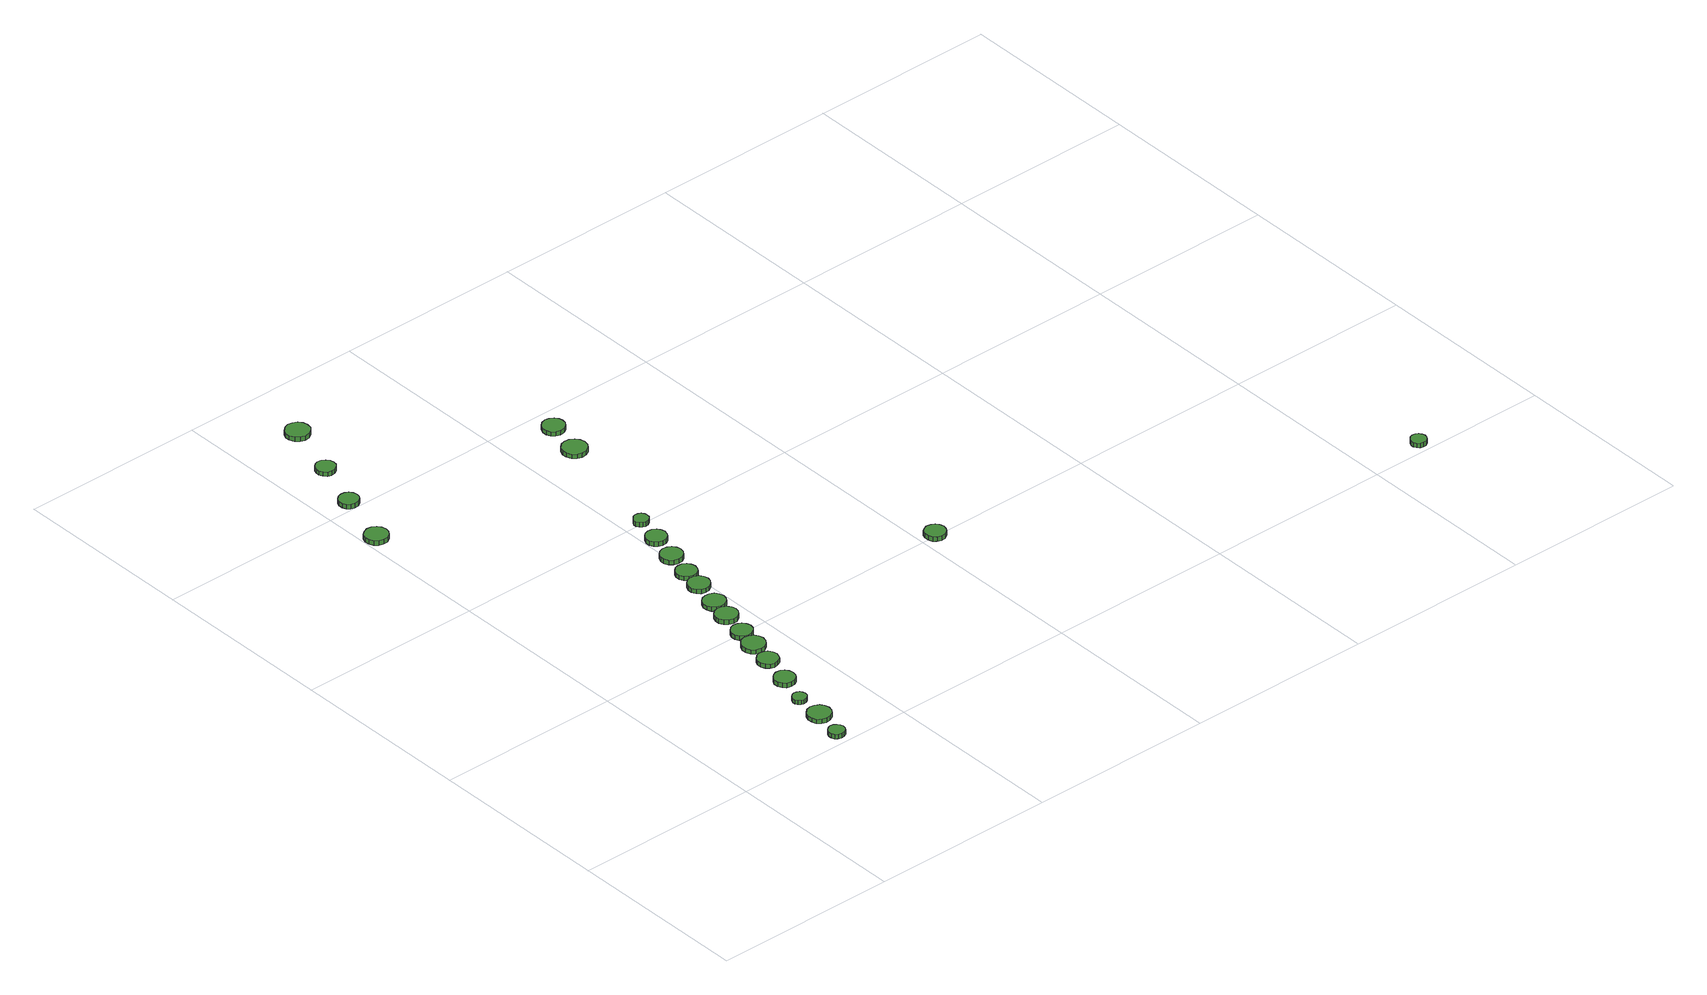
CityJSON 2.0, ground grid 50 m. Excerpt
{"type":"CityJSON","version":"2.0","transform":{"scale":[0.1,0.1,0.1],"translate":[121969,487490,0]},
"CityObjects":{
"tree1":{"type":"SolitaryVegetationObject","attributes":{"function":"something"},"geometry":[{"type":"MultiSurface","lod":"1","boundaries":[[[0,1,2,3,4,5,6,7,8,9,10,11,12,13,14]],[[15,16,17,18,19,20,21,22,23,24,25,26,27,28,29]],[[0,29,28,1]],[[1,28,27,2]],[[2,27,26,3]],[[3,26,25,4]],[[4,25,24,5]],[[5,24,23,6]],[[6,23,22,7]],[[7,22,21,8]],[[8,21,20,9]],[[9,20,19,10]],[[10,19,18,11]],[[11,18,17,12]],[[12,17,16,13]],[[13,16,15,14]],[[14,15,29,0]]]}]},
"tree2":{"type":"SolitaryVegetationObject","attributes":{"function":"something"},"geometry":[{"type":"MultiSurface","lod":"1","boundaries":[[[30,31,32,33,34,35,36,37,38,39,40,41,42,43,44]],[[45,46,47,48,49,50,51,52,53,54,55,56,57,58,59]],[[30,59,58,31]],[[31,58,57,32]],[[32,57,56,33]],[[33,56,55,34]],[[34,55,54,35]],[[35,54,53,36]],[[36,53,52,37]],[[37,52,51,38]],[[38,51,50,39]],[[39,50,49,40]],[[40,49,48,41]],[[41,48,47,42]],[[42,47,46,43]],[[43,46,45,44]],[[44,45,59,30]]]}]},
"tree3":{"type":"SolitaryVegetationObject","attributes":{"function":"something"},"geometry":[{"type":"MultiSurface","lod":"1","boundaries":[[[60,61,62,63,64,65,66,67,68,69,70,71,72,73,74]],[[75,76,77,78,79,80,81,82,83,84,85,86,87,88,89]],[[60,89,88,61]],[[61,88,87,62]],[[62,87,86,63]],[[63,86,85,64]],[[64,85,84,65]],[[65,84,83,66]],[[66,83,82,67]],[[67,82,81,68]],[[68,81,80,69]],[[69,80,79,70]],[[70,79,78,71]],[[71,78,77,72]],[[72,77,76,73]],[[73,76,75,74]],[[74,75,89,60]]]}]},
"tree4":{"type":"SolitaryVegetationObject","attributes":{"function":"something"},"geometry":[{"type":"MultiSurface","lod":"1","boundaries":[[[90,91,92,93,94,95,96,97,98,99,100,101,102,103,104]],[[105,106,107,108,109,110,111,112,113,114,115,116,117,118,119]],[[90,119,118,91]],[[91,118,117,92]],[[92,117,116,93]],[[93,116,115,94]],[[94,115,114,95]],[[95,114,113,96]],[[96,113,112,97]],[[97,112,111,98]],[[98,111,110,99]],[[99,110,109,100]],[[100,109,108,101]],[[101,108,107,102]],[[102,107,106,103]],[[103,106,105,104]],[[104,105,119,90]]]}]},
"tree5":{"type":"SolitaryVegetationObject","attributes":{"function":"something"},"geometry":[{"type":"MultiSurface","lod":"1","boundaries":[[[120,121,122,123,124,125,126,127,128,129,130,131,132,133,134]],[[135,136,137,138,139,140,141,142,143,144,145,146,147,148,149]],[[120,149,148,121]],[[121,148,147,122]],[[122,147,146,123]],[[123,146,145,124]],[[124,145,144,125]],[[125,144,143,126]],[[126,143,142,127]],[[127,142,141,128]],[[128,141,140,129]],[[129,140,139,130]],[[130,139,138,131]],[[131,138,137,132]],[[132,137,136,133]],[[133,136,135,134]],[[134,135,149,120]]]}]},
"tree6":{"type":"SolitaryVegetationObject","attributes":{"function":"something"},"geometry":[{"type":"MultiSurface","lod":"1","boundaries":[[[150,151,152,153,154,155,156,157,158,159,160,161,162,163,164]],[[165,166,167,168,169,170,171,172,173,174,175,176,177,178,179]],[[150,179,178,151]],[[151,178,177,152]],[[152,177,176,153]],[[153,176,175,154]],[[154,175,174,155]],[[155,174,173,156]],[[156,173,172,157]],[[157,172,171,158]],[[158,171,170,159]],[[159,170,169,160]],[[160,169,168,161]],[[161,168,167,162]],[[162,167,166,163]],[[163,166,165,164]],[[164,165,179,150]]]}]},
"tree7":{"type":"SolitaryVegetationObject","attributes":{"function":"something"},"geometry":[{"type":"MultiSurface","lod":"1","boundaries":[[[180,181,182,183,184,185,186,187,188,189,190,191,192,193,194]],[[195,196,197,198,199,200,201,202,203,204,205,206,207,208,209]],[[180,209,208,181]],[[181,208,207,182]],[[182,207,206,183]],[[183,206,205,184]],[[184,205,204,185]],[[185,204,203,186]],[[186,203,202,187]],[[187,202,201,188]],[[188,201,200,189]],[[189,200,199,190]],[[190,199,198,191]],[[191,198,197,192]],[[192,197,196,193]],[[193,196,195,194]],[[194,195,209,180]]]}]},
"tree8":{"type":"SolitaryVegetationObject","attributes":{"function":"something"},"geometry":[{"type":"MultiSurface","lod":"1","boundaries":[[[210,211,212,213,214,215,216,217,218,219,220,221,222,223,224]],[[225,226,227,228,229,230,231,232,233,234,235,236,237,238,239]],[[210,239,238,211]],[[211,238,237,212]],[[212,237,236,213]],[[213,236,235,214]],[[214,235,234,215]],[[215,234,233,216]],[[216,233,232,217]],[[217,232,231,218]],[[218,231,230,219]],[[219,230,229,220]],[[220,229,228,221]],[[221,228,227,222]],[[222,227,226,223]],[[223,226,225,224]],[[224,225,239,210]]]}]},
"tree9":{"type":"SolitaryVegetationObject","attributes":{"function":"something"},"geometry":[{"type":"MultiSurface","lod":"1","boundaries":[[[240,241,242,243,244,245,246,247,248,249,250,251,252,253,254]],[[255,256,257,258,259,260,261,262,263,264,265,266,267,268,269]],[[240,269,268,241]],[[241,268,267,242]],[[242,267,266,243]],[[243,266,265,244]],[[244,265,264,245]],[[245,264,263,246]],[[246,263,262,247]],[[247,262,261,248]],[[248,261,260,249]],[[249,260,259,250]],[[250,259,258,251]],[[251,258,257,252]],[[252,257,256,253]],[[253,256,255,254]],[[254,255,269,240]]]}]},
"tree10":{"type":"SolitaryVegetationObject","attributes":{"function":"something"},"geometry":[{"type":"MultiSurface","lod":"1","boundaries":[[[270,271,272,273,274,275,276,277,278,279,280,281,282,283,284]],[[285,286,287,288,289,290,291,292,293,294,295,296,297,298,299]],[[270,299,298,271]],[[271,298,297,272]],[[272,297,296,273]],[[273,296,295,274]],[[274,295,294,275]],[[275,294,293,276]],[[276,293,292,277]],[[277,292,291,278]],[[278,291,290,279]],[[279,290,289,280]],[[280,289,288,281]],[[281,288,287,282]],[[282,287,286,283]],[[283,286,285,284]],[[284,285,299,270]]]}]},
"tree11":{"type":"SolitaryVegetationObject","attributes":{"function":"something"},"geometry":[{"type":"MultiSurface","lod":"1","boundaries":[[[300,301,302,303,304,305,306,307,308,309,310,311,312,313,314]],[[315,316,317,318,319,320,321,322,323,324,325,326,327,328,329]],[[300,329,328,301]],[[301,328,327,302]],[[302,327,326,303]],[[303,326,325,304]],[[304,325,324,305]],[[305,324,323,306]],[[306,323,322,307]],[[307,322,321,308]],[[308,321,320,309]],[[309,320,319,310]],[[310,319,318,311]],[[311,318,317,312]],[[312,317,316,313]],[[313,316,315,314]],[[314,315,329,300]]]}]},
"tree12":{"type":"SolitaryVegetationObject","attributes":{"function":"something"},"geometry":[{"type":"MultiSurface","lod":"1","boundaries":[[[330,331,332,333,334,335,336,337,338,339,340,341,342,343,344]],[[345,346,347,348,349,350,351,352,353,354,355,356,357,358,359]],[[330,359,358,331]],[[331,358,357,332]],[[332,357,356,333]],[[333,356,355,334]],[[334,355,354,335]],[[335,354,353,336]],[[336,353,352,337]],[[337,352,351,338]],[[338,351,350,339]],[[339,350,349,340]],[[340,349,348,341]],[[341,348,347,342]],[[342,347,346,343]],[[343,346,345,344]],[[344,345,359,330]]]}]},
"tree13":{"type":"SolitaryVegetationObject","attributes":{"function":"something"},"geometry":[{"type":"MultiSurface","lod":"1","boundaries":[[[360,361,362,363,364,365,366,367,368,369,370,371,372,373,374]],[[375,376,377,378,379,380,381,382,383,384,385,386,387,388,389]],[[360,389,388,361]],[[361,388,387,362]],[[362,387,386,363]],[[363,386,385,364]],[[364,385,384,365]],[[365,384,383,366]],[[366,383,382,367]],[[367,382,381,368]],[[368,381,380,369]],[[369,380,379,370]],[[370,379,378,371]],[[371,378,377,372]],[[372,377,376,373]],[[373,376,375,374]],[[374,375,389,360]]]}]},
"tree14":{"type":"SolitaryVegetationObject","attributes":{"function":"something"},"geometry":[{"type":"MultiSurface","lod":"1","boundaries":[[[390,391,392,393,394,395,396,397,398,399,400,401,402,403,404]],[[405,406,407,408,409,410,411,412,413,414,415,416,417,418,419]],[[390,419,418,391]],[[391,418,417,392]],[[392,417,416,393]],[[393,416,415,394]],[[394,415,414,395]],[[395,414,413,396]],[[396,413,412,397]],[[397,412,411,398]],[[398,411,410,399]],[[399,410,409,400]],[[400,409,408,401]],[[401,408,407,402]],[[402,407,406,403]],[[403,406,405,404]],[[404,405,419,390]]]}]},
"tree15":{"type":"SolitaryVegetationObject","attributes":{"function":"something"},"geometry":[{"type":"MultiSurface","lod":"1","boundaries":[[[420,421,422,423,424,425,426,427,428,429,430,431,432,433,434]],[[435,436,437,438,439,440,441,442,443,444,445,446,447,448,449]],[[420,449,448,421]],[[421,448,447,422]],[[422,447,446,423]],[[423,446,445,424]],[[424,445,444,425]],[[425,444,443,426]],[[426,443,442,427]],[[427,442,441,428]],[[428,441,440,429]],[[429,440,439,430]],[[430,439,438,431]],[[431,438,437,432]],[[432,437,436,433]],[[433,436,435,434]],[[434,435,449,420]]]}]},
"tree16":{"type":"SolitaryVegetationObject","attributes":{"function":"something"},"geometry":[{"type":"MultiSurface","lod":"1","boundaries":[[[450,451,452,453,454,455,456,457,458,459,460,461,462,463,464]],[[465,466,467,468,469,470,471,472,473,474,475,476,477,478,479]],[[450,479,478,451]],[[451,478,477,452]],[[452,477,476,453]],[[453,476,475,454]],[[454,475,474,455]],[[455,474,473,456]],[[456,473,472,457]],[[457,472,471,458]],[[458,471,470,459]],[[459,470,469,460]],[[460,469,468,461]],[[461,468,467,462]],[[462,467,466,463]],[[463,466,465,464]],[[464,465,479,450]]]}]},
"tree17":{"type":"SolitaryVegetationObject","attributes":{"function":"something"},"geometry":[{"type":"MultiSurface","lod":"1","boundaries":[[[480,481,482,483,484,485,486,487,488,489,490,491,492,493,494]],[[495,496,497,498,499,500,501,502,503,504,505,506,507,508,509]],[[480,509,508,481]],[[481,508,507,482]],[[482,507,506,483]],[[483,506,505,484]],[[484,505,504,485]],[[485,504,503,486]],[[486,503,502,487]],[[487,502,501,488]],[[488,501,500,489]],[[489,500,499,490]],[[490,499,498,491]],[[491,498,497,492]],[[492,497,496,493]],[[493,496,495,494]],[[494,495,509,480]]]}]},
"tree18":{"type":"SolitaryVegetationObject","attributes":{"function":"something"},"geometry":[{"type":"MultiSurface","lod":"1","boundaries":[[[510,511,512,513,514,515,516,517,518,519,520,521,522,523,524]],[[525,526,527,528,529,530,531,532,533,534,535,536,537,538,539]],[[510,539,538,511]],[[511,538,537,512]],[[512,537,536,513]],[[513,536,535,514]],[[514,535,534,515]],[[515,534,533,516]],[[516,533,532,517]],[[517,532,531,518]],[[518,531,530,519]],[[519,530,529,520]],[[520,529,528,521]],[[521,528,527,522]],[[522,527,526,523]],[[523,526,525,524]],[[524,525,539,510]]]}]},
"tree19":{"type":"SolitaryVegetationObject","attributes":{"function":"something"},"geometry":[{"type":"MultiSurface","lod":"1","boundaries":[[[540,541,542,543,544,545,546,547,548,549,550,551,552,553,554]],[[555,556,557,558,559,560,561,562,563,564,565,566,567,568,569]],[[540,569,568,541]],[[541,568,567,542]],[[542,567,566,543]],[[543,566,565,544]],[[544,565,564,545]],[[545,564,563,546]],[[546,563,562,547]],[[547,562,561,548]],[[548,561,560,549]],[[549,560,559,550]],[[550,559,558,551]],[[551,558,557,552]],[[552,557,556,553]],[[553,556,555,554]],[[554,555,569,540]]]}]},
"tree20":{"type":"SolitaryVegetationObject","attributes":{"function":"something"},"geometry":[{"type":"MultiSurface","lod":"1","boundaries":[[[570,571,572,573,574,575,576,577,578,579,580,581,582,583,584]],[[585,586,587,588,589,590,591,592,593,594,595,596,597,598,599]],[[570,599,598,571]],[[571,598,597,572]],[[572,597,596,573]],[[573,596,595,574]],[[574,595,594,575]],[[575,594,593,576]],[[576,593,592,577]],[[577,592,591,578]],[[578,591,590,579]],[[579,590,589,580]],[[580,589,588,581]],[[581,588,587,582]],[[582,587,586,583]],[[583,586,585,584]],[[584,585,599,570]]]}]},
"tree21":{"type":"SolitaryVegetationObject","attributes":{"function":"something"},"geometry":[{"type":"MultiSurface","lod":"1","boundaries":[[[600,601,602,603,604,605,606,607,608,609,610,611,612,613,614]],[[615,616,617,618,619,620,621,622,623,624,625,626,627,628,629]],[[600,629,628,601]],[[601,628,627,602]],[[602,627,626,603]],[[603,626,625,604]],[[604,625,624,605]],[[605,624,623,606]],[[606,623,622,607]],[[607,622,621,608]],[[608,621,620,609]],[[609,620,619,610]],[[610,619,618,611]],[[611,618,617,612]],[[612,617,616,613]],[[613,616,615,614]],[[614,615,629,600]]]}]},
"tree22":{"type":"SolitaryVegetationObject","attributes":{"function":"something"},"geometry":[{"type":"MultiSurface","lod":"1","boundaries":[[[630,631,632,633,634,635,636,637,638,639,640,641,642,643,644]],[[645,646,647,648,649,650,651,652,653,654,655,656,657,658,659]],[[630,659,658,631]],[[631,658,657,632]],[[632,657,656,633]],[[633,656,655,634]],[[634,655,654,635]],[[635,654,653,636]],[[636,653,652,637]],[[637,652,651,638]],[[638,651,650,639]],[[639,650,649,640]],[[640,649,648,641]],[[641,648,647,642]],[[642,647,646,643]],[[643,646,645,644]],[[644,645,659,630]]]}]}
},
"vertices":[
[342,37,15],[340,45,15],[335,52,15],[327,57,15],[318,58,15],[310,55,15],[303,49,15],[300,41,15],[300,32,15],[303,24,15],[310,18,15],[318,15,15],[327,16,15],[335,21,15],[340,28,15],[340,28,2],[335,21,2],[327,16,2],[318,15,2],[310,18,2],[303,24,2],[300,32,2],[300,41,2],[303,49,2],[310,55,2],[318,58,2],[327,57,2],[335,52,2],[340,45,2],[342,37,2],
[369,119,14],[366,131,14],[359,142,14],[347,148,14],[335,150,14],[322,146,14],[313,137,14],[308,125,14],[308,112,14],[313,101,14],[322,92,14],[335,88,14],[347,89,14],[359,96,14],[366,106,14],[366,106,2],[359,96,2],[347,89,2],[335,88,2],[322,92,2],[313,101,2],[308,112,2],[308,125,2],[313,137,2],[322,146,2],[335,150,2],[347,148,2],[359,142,2],[366,131,2],[369,119,2],
[366,201,13],[364,209,13],[360,215,13],[353,219,13],[345,220,13],[338,217,13],[332,212,13],[329,205,13],[329,197,13],[332,190,13],[338,185,13],[345,183,13],[353,183,13],[360,187,13],[364,193,13],[364,193,1],[360,187,1],[353,183,1],[345,183,1],[338,185,1],[332,190,1],[329,197,1],[329,205,1],[332,212,1],[338,217,1],[345,220,1],[353,219,1],[360,215,1],[364,209,1],[366,201,1],
[64,1370,16],[61,1383,16],[54,1393,16],[43,1400,16],[30,1401,16],[18,1397,16],[8,1389,16],[3,1377,16],[3,1364,16],[8,1352,16],[18,1344,16],[30,1340,16],[43,1341,16],[54,1347,16],[61,1358,16],[61,1358,3],[54,1347,3],[43,1341,3],[30,1340,3],[18,1344,3],[8,1352,3],[3,1364,3],[3,1377,3],[8,1389,3],[18,1397,3],[30,1401,3],[43,1400,3],[54,1393,3],[61,1383,3],[64,1370,3],
[401,284,14],[398,296,14],[392,305,14],[382,311,14],[370,312,14],[359,308,14],[351,301,14],[346,290,14],[346,279,14],[351,268,14],[359,260,14],[370,257,14],[382,258,14],[392,264,14],[398,273,14],[398,273,1],[392,264,1],[382,258,1],[370,257,1],[359,260,1],[351,268,1],[346,279,1],[346,290,1],[351,301,1],[359,308,1],[370,312,1],[382,311,1],[392,305,1],[398,296,1],[401,284,1],
[424,371,13],[421,382,13],[415,392,13],[405,397,13],[393,399,13],[382,395,13],[374,387,13],[369,377,13],[369,365,13],[374,355,13],[382,347,13],[393,343,13],[405,345,13],[415,350,13],[421,360,13],[421,360,1],[415,350,1],[405,345,1],[393,343,1],[382,347,1],[374,355,1],[369,365,1],[369,377,1],[374,387,1],[382,395,1],[393,399,1],[405,397,1],[415,392,1],[421,382,1],[424,371,1],
[105,1522,18],[103,1533,18],[96,1542,18],[87,1547,18],[76,1548,18],[66,1545,18],[58,1538,18],[54,1528,18],[54,1517,18],[58,1507,18],[66,1500,18],[76,1497,18],[87,1498,18],[96,1503,18],[103,1512,18],[103,1512,5],[96,1503,5],[87,1498,5],[76,1497,5],[66,1500,5],[58,1507,5],[54,1517,5],[54,1528,5],[58,1538,5],[66,1545,5],[76,1548,5],[87,1547,5],[96,1542,5],[103,1533,5],[105,1522,5],
[442,440,14],[439,452,14],[432,463,14],[420,469,14],[408,471,14],[395,467,14],[386,458,14],[381,446,14],[381,433,14],[386,422,14],[395,413,14],[408,409,14],[420,410,14],[432,417,14],[439,427,14],[439,427,2],[432,417,2],[420,410,2],[408,409,2],[395,413,2],[386,422,2],[381,433,2],[381,446,2],[386,458,2],[395,467,2],[408,471,2],[420,469,2],[432,463,2],[439,452,2],[442,440,2],
[453,498,15],[450,509,15],[443,518,15],[433,524,15],[422,525,15],[411,522,15],[402,514,15],[398,503,15],[398,492,15],[402,481,15],[411,474,15],[422,470,15],[433,471,15],[443,477,15],[450,486,15],[450,486,2],[443,477,2],[433,471,2],[422,470,2],[411,474,2],[402,481,2],[398,492,2],[398,503,2],[402,514,2],[411,522,2],[422,525,2],[433,524,2],[443,518,2],[450,509,2],[453,498,2],
[473,574,14],[470,586,14],[463,596,14],[452,602,14],[440,604,14],[428,600,14],[419,592,14],[414,580,14],[414,568,14],[419,557,14],[428,549,14],[440,545,14],[452,546,14],[463,552,14],[470,562,14],[470,562,1],[463,552,1],[452,546,1],[440,545,1],[428,549,1],[419,557,1],[414,568,1],[414,580,1],[419,592,1],[428,600,1],[440,604,1],[452,602,1],[463,596,1],[470,586,1],[473,574,1],
[150,1658,20],[148,1668,20],[142,1677,20],[132,1683,20],[121,1684,20],[111,1680,20],[103,1673,20],[99,1663,20],[99,1653,20],[103,1643,20],[111,1635,20],[121,1632,20],[132,1633,20],[142,1639,20],[148,1647,20],[148,1647,8],[142,1639,8],[132,1633,8],[121,1632,8],[111,1635,8],[103,1643,8],[99,1653,8],[99,1663,8],[103,1673,8],[111,1680,8],[121,1684,8],[132,1683,8],[142,1677,8],[148,1668,8],[150,1658,8],
[487,634,14],[484,646,14],[477,656,14],[466,662,14],[454,663,14],[442,660,14],[433,652,14],[428,640,14],[428,628,14],[433,617,14],[442,609,14],[454,605,14],[466,606,14],[477,612,14],[484,622,14],[484,622,2],[477,612,2],[466,606,2],[454,605,2],[442,609,2],[433,617,2],[428,628,2],[428,640,2],[433,652,2],[442,660,2],[454,663,2],[466,662,2],[477,656,2],[484,646,2],[487,634,2],
[505,711,16],[502,723,16],[495,733,16],[484,739,16],[472,740,16],[461,736,16],[452,728,16],[447,717,16],[447,705,16],[452,694,16],[461,685,16],[472,682,16],[484,683,16],[495,689,16],[502,699,16],[502,699,4],[495,689,4],[484,683,4],[472,682,4],[461,685,4],[452,694,4],[447,705,4],[447,717,4],[452,728,4],[461,736,4],[472,740,4],[484,739,4],[495,733,4],[502,723,4],[505,711,4],
[203,1812,23],[201,1825,23],[193,1836,23],[181,1842,23],[168,1844,23],[156,1840,23],[146,1831,23],[140,1819,23],[140,1806,23],[146,1794,23],[156,1785,23],[168,1781,23],[181,1782,23],[193,1789,23],[201,1799,23],[201,1799,10],[193,1789,10],[181,1782,10],[168,1781,10],[156,1785,10],[146,1794,10],[140,1806,10],[140,1819,10],[146,1831,10],[156,1840,10],[168,1844,10],[181,1842,10],[193,1836,10],[201,1825,10],[203,1812,10],
[516,770,16],[513,781,16],[507,790,16],[497,796,16],[485,797,16],[474,794,16],[466,786,16],[461,776,16],[461,764,16],[466,754,16],[474,746,16],[485,742,16],[497,743,16],[507,749,16],[513,759,16],[513,759,4],[507,749,4],[497,743,4],[485,742,4],[474,746,4],[466,754,4],[461,764,4],[461,776,4],[466,786,4],[474,794,4],[485,797,4],[497,796,4],[507,790,4],[513,781,4],[516,770,4],
[534,842,19],[531,854,19],[524,864,19],[513,870,19],[501,871,19],[489,867,19],[480,859,19],[475,848,19],[475,836,19],[480,825,19],[489,817,19],[501,813,19],[513,814,19],[524,820,19],[531,830,19],[531,830,6],[524,820,6],[513,814,6],[501,813,6],[489,817,6],[480,825,6],[475,836,6],[475,848,6],[480,859,6],[489,867,6],[501,871,6],[513,870,6],[524,864,6],[531,854,6],[534,842,6],
[551,919,22],[548,930,22],[542,939,22],[532,945,22],[520,946,22],[509,943,22],[501,935,22],[496,924,22],[496,913,22],[501,902,22],[509,895,22],[520,891,22],[532,892,22],[542,898,22],[548,907,22],[548,907,9],[542,898,9],[532,892,9],[520,891,9],[509,895,9],[501,902,9],[496,913,9],[496,924,9],[501,935,9],[509,943,9],[520,946,9],[532,945,9],[542,939,9],[548,930,9],[551,919,9],
[558,991,28],[557,999,28],[552,1006,28],[545,1010,28],[536,1011,28],[529,1008,28],[523,1002,28],[519,995,28],[519,987,28],[523,979,28],[529,974,28],[536,971,28],[545,972,28],[552,976,28],[557,983,28],[557,983,15],[552,976,15],[545,972,15],[536,971,15],[529,974,15],[523,979,15],[519,987,15],[519,995,15],[523,1002,15],[529,1008,15],[536,1011,15],[545,1010,15],[552,1006,15],[557,999,15],[558,991,15],
[647,1318,29],[644,1331,29],[636,1342,29],[624,1349,29],[611,1350,29],[598,1346,29],[588,1337,29],[582,1324,29],[582,1311,29],[588,1298,29],[598,1289,29],[611,1285,29],[624,1286,29],[636,1293,29],[644,1304,29],[644,1304,17],[636,1293,17],[624,1286,17],[611,1285,17],[598,1289,17],[588,1298,17],[582,1311,17],[582,1324,17],[588,1337,17],[598,1346,17],[611,1350,17],[624,1349,17],[636,1342,17],[644,1331,17],[647,1318,17],
[665,1418,30],[663,1429,30],[656,1439,30],[645,1445,30],[633,1447,30],[621,1443,30],[612,1435,30],[607,1424,30],[607,1411,30],[612,1400,30],[621,1392,30],[633,1388,30],[645,1390,30],[656,1396,30],[663,1406,30],[663,1406,18],[656,1396,18],[645,1390,18],[633,1388,18],[621,1392,18],[612,1400,18],[607,1411,18],[607,1424,18],[612,1435,18],[621,1443,18],[633,1447,18],[645,1445,18],[656,1439,18],[663,1429,18],[665,1418,18],
[1060,492,26],[1057,504,26],[1051,513,26],[1041,518,26],[1029,520,26],[1019,516,26],[1010,509,26],[1006,498,26],[1006,487,26],[1010,476,26],[1019,469,26],[1029,465,26],[1041,466,26],[1051,472,26],[1057,481,26],[1057,481,13],[1051,472,13],[1041,466,13],[1029,465,13],[1019,469,13],[1010,476,13],[1006,487,13],[1006,498,13],[1010,509,13],[1019,516,13],[1029,520,13],[1041,518,13],[1051,513,13],[1057,504,13],[1060,492,13],
[2172,22,25],[2170,30,25],[2165,37,25],[2158,42,25],[2149,43,25],[2141,40,25],[2135,34,25],[2131,26,25],[2131,18,25],[2135,10,25],[2141,4,25],[2149,2,25],[2158,3,25],[2165,7,25],[2170,14,25],[2170,14,12],[2165,7,12],[2158,3,12],[2149,2,12],[2141,4,12],[2135,10,12],[2131,18,12],[2131,26,12],[2135,34,12],[2141,40,12],[2149,43,12],[2158,42,12],[2165,37,12],[2170,30,12],[2172,22,12]
]}
